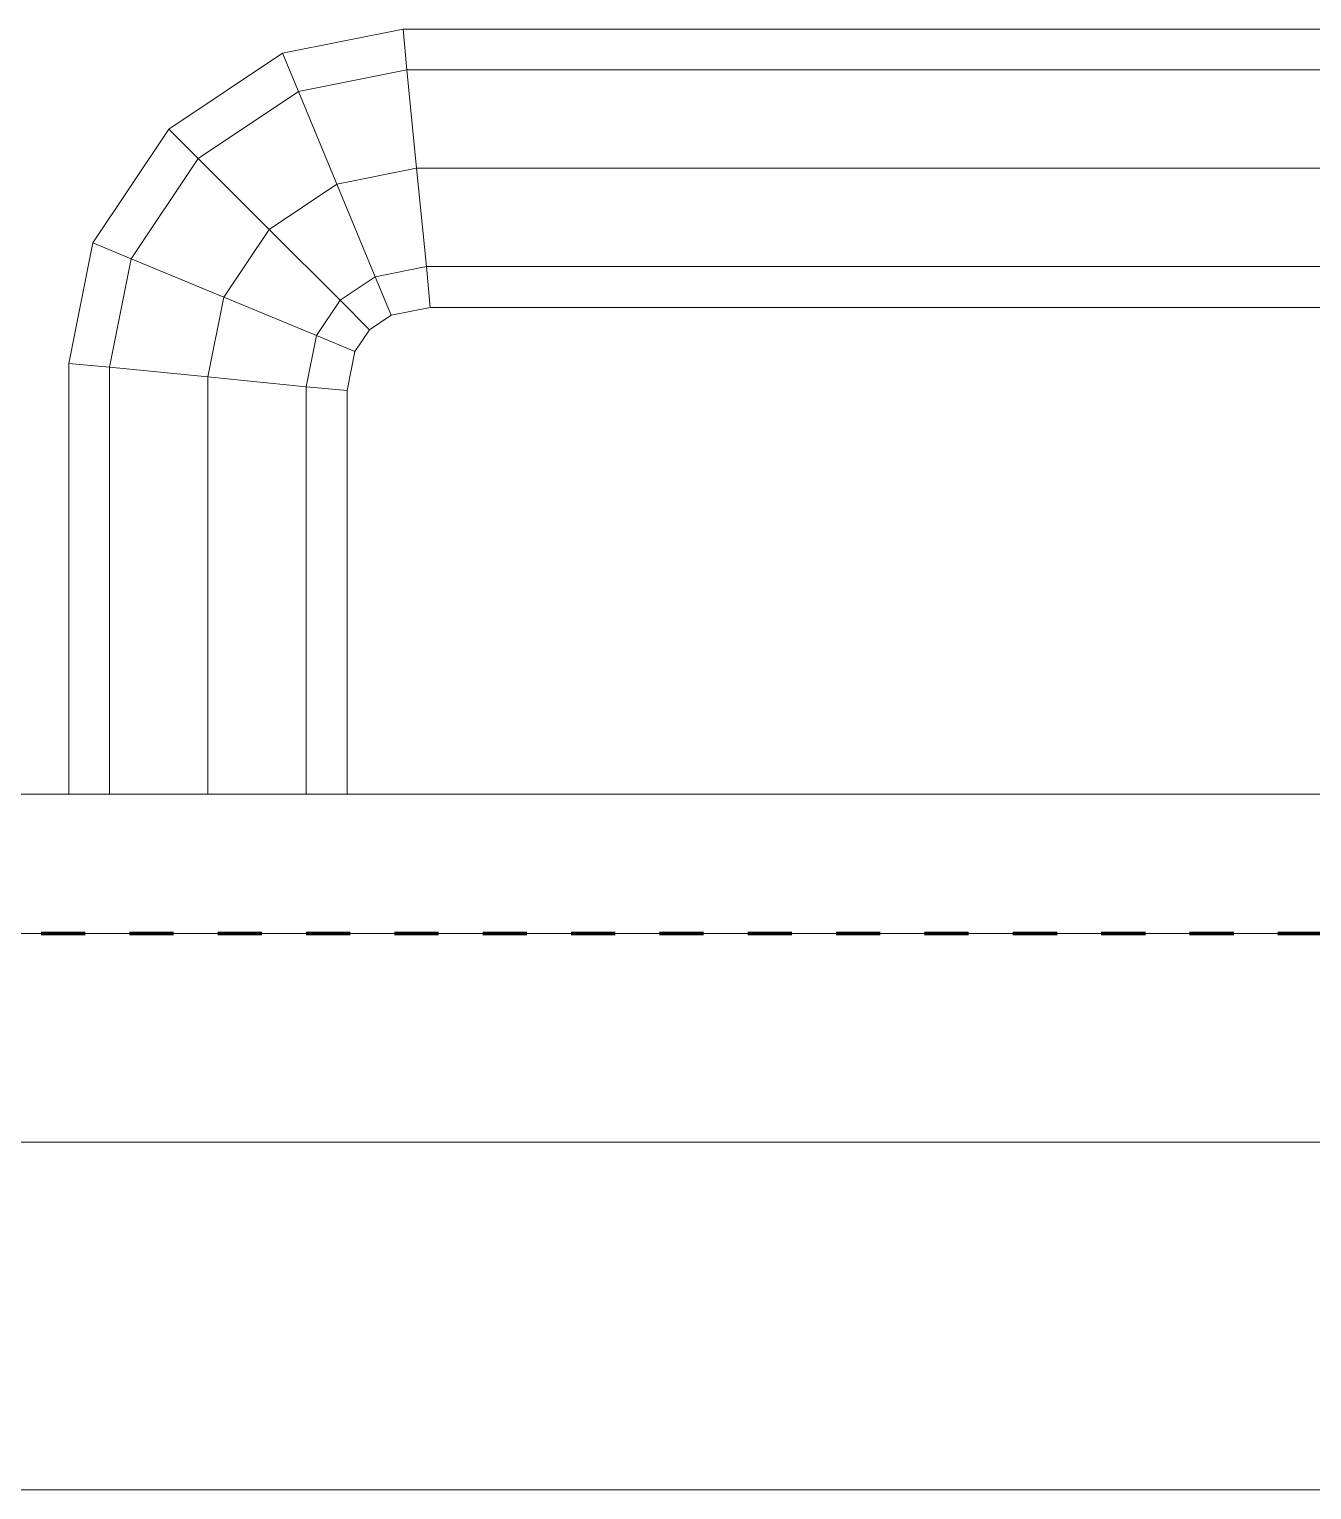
# Model space of a CAD drawing. Header units: millimetres. Extents: x -5300 to 98858, y -5196 to 93886.
# Drawn here: x 56389.2 to 56481.3, y 43125 to 43230 of the extents above; entities that cross this region are included whole.
import ezdxf

# ---------------------------------------------------------------- set-up
doc = ezdxf.new("R2010")
doc.units = ezdxf.units.MM
doc.linetypes.add('Штрих', pattern=[6.35, 3.175, -3.175])
doc.linetypes.add('Штрих_2_', pattern=[6.35, 3.175, -3.175])
for name, color, linetype, lineweight, true_color in [('_Разделитель помещений_', 4, 'Штрих', 70, 0x00ffff), ('Двери', 7, 'Continuous', 18, 0x7f7f7f), ('Стены', 7, 'Continuous', 18, 0x7f7f7f)]:
    doc.layers.add(name, color=color, linetype=linetype, lineweight=lineweight, true_color=true_color)

# ---------------------------------------------------------------- blocks, each defined once
blk = doc.blocks.new('СТВ_Перегородка_Кирпич 242319 - СТВ_Перегородка_Кирпич 2-249685-Подвал')
at = {"layer": 'Стены', "color": 254, "true_color": 0xd4d4d4}
blk.add_line((33750, 43150), (58000, 43150), dxfattribs=at)
blk = doc.blocks.new('СТВ_Перегородка_Кирпич 242319 - СТВ_Перегородка_Кирпич-249678-Подвал')
at = {"layer": 'Стены', "color": 254, "true_color": 0xd4d4d4}
for p, q in [((33750, 43165), (57830, 43165)), ((57830, 43165), (33750, 43165)), ((57830, 43165), (48765, 43165)), ((56050, 43165), (57550, 43165)), ((57550, 43165), (56050, 43165)), ((57550, 43165), (56050, 43165)), ((56050, 43165), (57550, 43165)), ((57830, 43150), (33750, 43150)), ((57830, 43150), (33750, 43150)), ((57830, 43150), (48765, 43150)), ((54750, 43150), (57650, 43150)), ((57650, 43150), (54750, 43150)), ((57650, 43150), (54750, 43150)), ((56050, 43150), (57550, 43150)), ((57550, 43150), (56050, 43150)), ((57550, 43150), (56050, 43150)), ((56050, 43150), (57550, 43150)), ((56050, 43150), (57550, 43150)), ((57550, 43150), (56050, 43150)), ((57550, 43150), (56050, 43150)), ((56050, 43150), (57550, 43150))]:
    blk.add_line(p, q, dxfattribs=at)
blk = doc.blocks.new('СТВ_Перегородка_Кирпич 242319 - СТВ_Перегородка_Кирпич 242319-249682-Подвал')
for name in ['СТВ_Перегородка_Кирпич 242319 - СТВ_Перегородка_Кирпич-249678-Подвал', 'СТВ_Перегородка_Кирпич 242319 - СТВ_Перегородка_Кирпич 2-249685-Подвал']:
    blk.add_blockref(name, (0, 0))
blk = doc.blocks.new('Д-28 - Д-28-249687-Подвал')
at = {"layer": 'Двери', "color": 254, "true_color": 0xd4d4d4}
for p, q in [((56407.36, 43228.28), (56416.02, 43230)), ((56416.02, 43230), (56407.36, 43228.28)), ((56416.3, 43227.07), (56416.02, 43230)), ((56416.02, 43230), (56497.98, 43230)), ((56416.02, 43230), (56416.3, 43227.07)), ((56497.98, 43230), (56416.02, 43230)), ((56416.02, 43230), (56416.3, 43227.07)), ((56416.3, 43227.07), (56416.02, 43230)), ((56399.18, 43222.82), (56407.36, 43228.28)), ((56407.36, 43228.28), (56399.18, 43222.82)), ((56408.5, 43225.52), (56407.36, 43228.28)), ((56407.36, 43228.28), (56408.5, 43225.52)), ((56407.36, 43228.28), (56408.5, 43225.52)), ((56408.5, 43225.52), (56407.36, 43228.28)), ((56416.3, 43227.07), (56408.5, 43225.52)), ((56408.5, 43225.52), (56416.3, 43227.07)), ((56408.5, 43225.52), (56416.3, 43227.07)), ((56416.3, 43227.07), (56408.5, 43225.52)), ((56497.7, 43227.07), (56416.3, 43227.07)), ((56417, 43220), (56416.3, 43227.07)), ((56416.3, 43227.07), (56497.7, 43227.07)), ((56416.3, 43227.07), (56497.7, 43227.07)), ((56416.3, 43227.07), (56417, 43220)), ((56497.7, 43227.07), (56416.3, 43227.07)), ((56416.3, 43227.07), (56417, 43220)), ((56417, 43220), (56416.3, 43227.07)), ((56408.5, 43225.52), (56401.3, 43220.7)), ((56401.3, 43220.7), (56408.5, 43225.52)), ((56401.3, 43220.7), (56408.5, 43225.52)), ((56408.5, 43225.52), (56401.3, 43220.7)), ((56411.26, 43218.86), (56408.5, 43225.52)), ((56408.5, 43225.52), (56411.26, 43218.86)), ((56408.5, 43225.52), (56411.26, 43218.86)), ((56411.26, 43218.86), (56408.5, 43225.52)), ((56393.72, 43214.64), (56399.18, 43222.82)), ((56399.18, 43222.82), (56393.72, 43214.64)), ((56401.3, 43220.7), (56399.18, 43222.82)), ((56399.18, 43222.82), (56401.3, 43220.7)), ((56399.18, 43222.82), (56401.3, 43220.7)), ((56401.3, 43220.7), (56399.18, 43222.82)), ((56401.3, 43220.7), (56396.48, 43213.5)), ((56396.48, 43213.5), (56401.3, 43220.7)), ((56396.48, 43213.5), (56401.3, 43220.7)), ((56401.3, 43220.7), (56396.48, 43213.5)), ((56406.39, 43215.61), (56401.3, 43220.7)), ((56401.3, 43220.7), (56406.39, 43215.61)), ((56401.3, 43220.7), (56406.39, 43215.61)), ((56406.39, 43215.61), (56401.3, 43220.7)), ((56417, 43220), (56411.26, 43218.86)), ((56411.26, 43218.86), (56417, 43220)), ((56411.26, 43218.86), (56417, 43220)), ((56417, 43220), (56411.26, 43218.86)), ((56497, 43220), (56417, 43220)), ((56417.7, 43212.93), (56417, 43220)), ((56417, 43220), (56497, 43220)), ((56417, 43220), (56497, 43220)), ((56417, 43220), (56417.7, 43212.93)), ((56497, 43220), (56417, 43220)), ((56417, 43220), (56417.7, 43212.93)), ((56417.7, 43212.93), (56417, 43220)), ((56411.26, 43218.86), (56406.39, 43215.61)), ((56406.39, 43215.61), (56411.26, 43218.86)), ((56406.39, 43215.61), (56411.26, 43218.86)), ((56411.26, 43218.86), (56406.39, 43215.61)), ((56414.02, 43212.2), (56411.26, 43218.86)), ((56411.26, 43218.86), (56414.02, 43212.2)), ((56411.26, 43218.86), (56414.02, 43212.2)), ((56414.02, 43212.2), (56411.26, 43218.86)), ((56406.39, 43215.61), (56403.14, 43210.74)), ((56403.14, 43210.74), (56406.39, 43215.61)), ((56403.14, 43210.74), (56406.39, 43215.61)), ((56406.39, 43215.61), (56403.14, 43210.74)), ((56411.49, 43210.51), (56406.39, 43215.61)), ((56406.39, 43215.61), (56411.49, 43210.51)), ((56406.39, 43215.61), (56411.49, 43210.51)), ((56411.49, 43210.51), (56406.39, 43215.61)), ((56392, 43205.98), (56393.72, 43214.64)), ((56393.72, 43214.64), (56392, 43205.98)), ((56396.48, 43213.5), (56393.72, 43214.64)), ((56393.72, 43214.64), (56396.48, 43213.5)), ((56393.72, 43214.64), (56396.48, 43213.5)), ((56396.48, 43213.5), (56393.72, 43214.64)), ((56396.48, 43213.5), (56394.93, 43205.7)), ((56394.93, 43205.7), (56396.48, 43213.5)), ((56394.93, 43205.7), (56396.48, 43213.5)), ((56396.48, 43213.5), (56394.93, 43205.7)), ((56403.14, 43210.74), (56396.48, 43213.5)), ((56396.48, 43213.5), (56403.14, 43210.74)), ((56396.48, 43213.5), (56403.14, 43210.74)), ((56403.14, 43210.74), (56396.48, 43213.5)), ((56417.7, 43212.93), (56414.02, 43212.2)), ((56414.02, 43212.2), (56417.7, 43212.93)), ((56414.02, 43212.2), (56417.7, 43212.93)), ((56417.7, 43212.93), (56414.02, 43212.2)), ((56496.3, 43212.93), (56417.7, 43212.93)), ((56417.98, 43210), (56417.7, 43212.93)), ((56417.7, 43212.93), (56496.3, 43212.93)), ((56417.7, 43212.93), (56496.3, 43212.93)), ((56496.3, 43212.93), (56417.7, 43212.93)), ((56417.7, 43212.93), (56417.98, 43210)), ((56417.7, 43212.93), (56417.98, 43210)), ((56417.98, 43210), (56417.7, 43212.93)), ((56414.02, 43212.2), (56411.49, 43210.51)), ((56411.49, 43210.51), (56414.02, 43212.2)), ((56411.49, 43210.51), (56414.02, 43212.2)), ((56414.02, 43212.2), (56411.49, 43210.51)), ((56415.16, 43209.44), (56414.02, 43212.2)), ((56414.02, 43212.2), (56415.16, 43209.44)), ((56414.02, 43212.2), (56415.16, 43209.44)), ((56415.16, 43209.44), (56414.02, 43212.2)), ((56403.14, 43210.74), (56402, 43205)), ((56402, 43205), (56403.14, 43210.74)), ((56402, 43205), (56403.14, 43210.74)), ((56403.14, 43210.74), (56402, 43205)), ((56409.8, 43207.98), (56403.14, 43210.74)), ((56403.14, 43210.74), (56409.8, 43207.98)), ((56403.14, 43210.74), (56409.8, 43207.98)), ((56409.8, 43207.98), (56403.14, 43210.74)), ((56411.49, 43210.51), (56409.8, 43207.98)), ((56409.8, 43207.98), (56411.49, 43210.51)), ((56409.8, 43207.98), (56411.49, 43210.51)), ((56411.49, 43210.51), (56409.8, 43207.98)), ((56413.6, 43208.4), (56411.49, 43210.51)), ((56411.49, 43210.51), (56413.6, 43208.4)), ((56411.49, 43210.51), (56413.6, 43208.4)), ((56413.6, 43208.4), (56411.49, 43210.51)), ((56417.98, 43210), (56415.16, 43209.44)), ((56415.16, 43209.44), (56417.98, 43210)), ((56496.02, 43210), (56417.98, 43210)), ((56417.98, 43210), (56496.02, 43210)), ((56415.16, 43209.44), (56413.6, 43208.4)), ((56413.6, 43208.4), (56415.16, 43209.44)), ((56409.8, 43207.98), (56409.07, 43204.3)), ((56409.07, 43204.3), (56409.8, 43207.98)), ((56409.07, 43204.3), (56409.8, 43207.98)), ((56409.8, 43207.98), (56409.07, 43204.3)), ((56412.56, 43206.84), (56409.8, 43207.98)), ((56409.8, 43207.98), (56412.56, 43206.84)), ((56409.8, 43207.98), (56412.56, 43206.84)), ((56412.56, 43206.84), (56409.8, 43207.98)), ((56413.6, 43208.4), (56412.56, 43206.84)), ((56412.56, 43206.84), (56413.6, 43208.4)), ((56412.56, 43206.84), (56412, 43204.02)), ((56412, 43204.02), (56412.56, 43206.84)), ((56394.93, 43205.7), (56392, 43205.98)), ((56392, 43205.98), (56394.93, 43205.7)), ((56392, 43175), (56392, 43205.98)), ((56392, 43205.98), (56394.93, 43205.7)), ((56394.93, 43205.7), (56392, 43205.98)), ((56392, 43205.98), (56392, 43175)), ((56402, 43205), (56394.93, 43205.7)), ((56394.93, 43205.7), (56394.93, 43175)), ((56394.93, 43205.7), (56402, 43205)), ((56394.93, 43175), (56394.93, 43205.7)), ((56394.93, 43175), (56394.93, 43205.7)), ((56394.93, 43205.7), (56402, 43205)), ((56402, 43205), (56394.93, 43205.7)), ((56394.93, 43205.7), (56394.93, 43175)), ((56409.07, 43204.3), (56402, 43205)), ((56402, 43205), (56402, 43175)), ((56402, 43205), (56409.07, 43204.3)), ((56402, 43175), (56402, 43205)), ((56409.07, 43204.3), (56402, 43205)), ((56402, 43205), (56402, 43175)), ((56402, 43175), (56402, 43205)), ((56402, 43205), (56409.07, 43204.3)), ((56412, 43204.02), (56409.07, 43204.3)), ((56409.07, 43204.3), (56409.07, 43175)), ((56409.07, 43204.3), (56412, 43204.02)), ((56409.07, 43175), (56409.07, 43204.3)), ((56412, 43204.02), (56409.07, 43204.3)), ((56409.07, 43204.3), (56409.07, 43175)), ((56409.07, 43175), (56409.07, 43204.3)), ((56409.07, 43204.3), (56412, 43204.02)), ((56412, 43204.02), (56412, 43175)), ((56412, 43175), (56412, 43204.02)), ((56040, 43175), (57560, 43175)), ((57560, 43175), (56040, 43175)), ((57460, 43175), (56140, 43175)), ((56140, 43175), (57460, 43175)), ((56394.93, 43175), (56392, 43175)), ((56392, 43175), (56394.93, 43175)), ((56394.93, 43175), (56392, 43175)), ((56392, 43175), (56394.93, 43175)), ((56402, 43175), (56394.93, 43175)), ((56394.93, 43175), (56402, 43175)), ((56402, 43175), (56394.93, 43175)), ((56394.93, 43175), (56402, 43175)), ((56402, 43175), (56409.07, 43175)), ((56409.07, 43175), (56402, 43175)), ((56409.07, 43175), (56402, 43175)), ((56402, 43175), (56409.07, 43175)), ((56409.07, 43175), (56412, 43175)), ((56412, 43175), (56409.07, 43175)), ((56412, 43175), (56409.07, 43175)), ((56409.07, 43175), (56412, 43175)), ((57560, 43165), (56040, 43165)), ((56040, 43165), (57560, 43165)), ((56050, 43165), (57550, 43165)), ((57550, 43165), (56050, 43165)), ((57462, 43165), (56138, 43165)), ((56138, 43165), (57462, 43165)), ((56138, 43165), (56562, 43165)), ((56138, 43165), (56562, 43165)), ((56562, 43165), (56138, 43165)), ((56562, 43165), (56138, 43165)), ((57460, 43165), (56140, 43165)), ((56140, 43165), (57460, 43165)), ((57462, 43125), (56138, 43125)), ((56138, 43125), (57462, 43125)), ((56562, 43125), (56138, 43125)), ((56138, 43125), (56562, 43125)), ((56562, 43125), (56138, 43125)), ((56138, 43125), (56562, 43125)), ((57450, 43125), (56150, 43125)), ((56150, 43125), (57450, 43125))]:
    blk.add_line(p, q, dxfattribs=at)
blk = doc.blocks.new('Д-28 - Д-28-249691-Подвал')
blk.add_blockref('Д-28 - Д-28-249687-Подвал', (0, 0))

msp = doc.modelspace()

# ---------------------------------------------------------------- linework, layer by layer
at = {"layer": '_Разделитель помещений_', "color": 131, "linetype": 'Штрих_2_', "true_color": 0xaaffff}
msp.add_line((15750, 43165), (57830, 43165), dxfattribs=at)

# ---------------------------------------------------------------- block references
at = {"layer": 'Двери', "color": 254, "true_color": 0xd4d4d4}
msp.add_blockref('Д-28 - Д-28-249691-Подвал', (0, 0), dxfattribs=at)
at = {"layer": 'Стены', "color": 254, "true_color": 0xd4d4d4}
msp.add_blockref('СТВ_Перегородка_Кирпич 242319 - СТВ_Перегородка_Кирпич 242319-249682-Подвал', (0, 0), dxfattribs=at)

doc.saveas('drawing.dxf')
